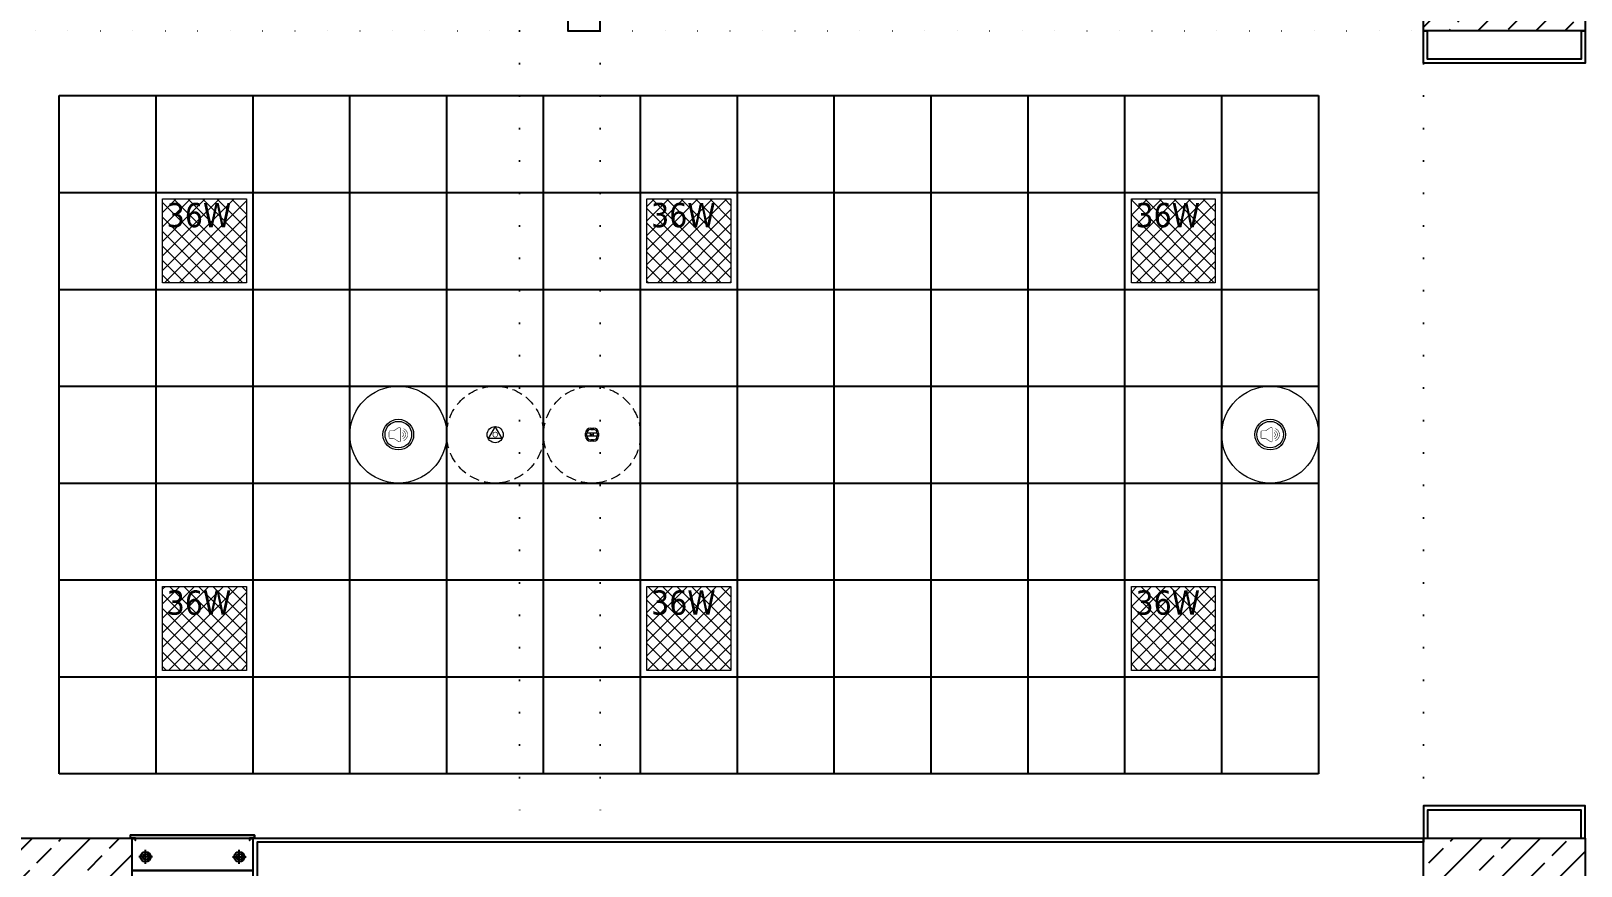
# Model space of a CAD drawing. Header units: centimetres. Extents: x 405564 to 502064, y 46284 to 60634.
# Drawn here: x 456687 to 457647, y 54515 to 55033 of the extents above; entities that cross this region are included whole.
import ezdxf
from ezdxf import colors
from ezdxf.entities.mleader import LeaderData, LeaderLine
from ezdxf.enums import TextEntityAlignment as Align
from ezdxf.math import Vec2, Vec3
from ezdxf.xclip import XClip

# ---------------------------------------------------------------- set-up
doc = ezdxf.new("R2010")
doc.units = ezdxf.units.CM
doc.header["$XCLIPFRAME"] = 0
for name, pattern in [('ACAD_ISO07W100', [3, 0, -3]), ('DOT', [0.25, 0, -0.25]), ('HIDDEN', [9.525, 6.35, -3.175])]:
    doc.linetypes.add(name, pattern=pattern)
doc.layers.get('0').update_dxf_attribs({"color": 8, "lineweight": 9})
for name, color, linetype in [('0-KRCN-ASMATAVAN-130426', 8, 'Continuous'), ('AS_DOS_TERAS_UST', 8, 'ACAD_ISO07W100'), ('AS_DUV', 8, 'Continuous'), ('AS_DUV_ALCIPAN_YANGINA-SUYA DAYANIMLI', 8, 'Continuous'), ('AS_PYZ_BINA', 8, 'Continuous'), ('AS_TA_BETONARME', 5, 'Continuous'), ('AS_TA_TARAMA', 8, 'Continuous'), ('AS_TEFR_MEK_YANGIN DOLAP TIP1 STANDART', 8, 'Continuous')]:
    doc.layers.add(name, color=color, linetype=linetype)
for name, color, linetype, lineweight in [('0-KRCN-AYDINLATMA-130426', 8, 'Continuous', 9), ('0-KRCN-MİMARİ-220526', 8, 'Continuous', 9), ('OL_Ic', 8, 'Continuous', 9)]:
    doc.layers.add(name, color=color, linetype=linetype, lineweight=lineweight)
doc.styles.add('2', font='arial.ttf', dxfattribs={"width": 0.9, "height": 200})
doc.styles.add('Normal_ITL', font='swissi.ttf')
doc.styles.add('TAHOMA', font='tahoma.ttf')
pattern_1 = [(225, (17560.68, -7819.299), (17.96051, -17.96051), []), (225, (17542.72, -7819.299), (17.96051, -17.96051), [12.7, -6.35])]

# ---------------------------------------------------------------- blocks, each defined once
blk = doc.blocks.new('ABB 6131-31-24-500')
at = {"layer": '0-KRCN-AYDINLATMA-130426'}
for p, q in [((-4.01, -0.97), (-4.01, 1.04)), ((3.23, 1.03), (-3.19, 1.03)), ((-3.19, -0.8), (-3.19, 0.8)), ((-1, 4.05), (1, 4.05)), ((-1, -0.89), (-1, 1.03)), ((-0.78, 3.21), (0.82, 3.21)), ((0.99, -0.89), (0.99, 1.03)), ((3.23, 0.8), (3.23, -0.8)), ((4.01, 1.04), (4.01, -0.97)), ((3.23, -0.89), (-3.19, -0.89)), ((1, -3.98), (-1, -3.98)), ((0.82, -3.21), (-0.78, -3.21))]:
    blk.add_line(p, q, dxfattribs=at)
at = {"layer": '0-KRCN-AYDINLATMA-130426', "linetype": 'HIDDEN'}
blk.add_circle((0.01, 0.03), 30, dxfattribs=at)
at = {"layer": '0-KRCN-AYDINLATMA-130426'}
for centre, radius in [((-0.52, 0.03), 0.089), ((0.01, 0.03), 0.16), ((0.53, 0.03), 0.089)]:
    blk.add_circle(centre, radius, dxfattribs=at)
for centre, radius, start, end in [((-1, 1.04), 3.01, 90, 180), ((-0.78, 0.8), 2.41, 90, 180), ((0.82, 0.8), 2.41, 0, 90), ((1, 1.04), 3.01, 0, 90), ((-1, -0.97), 3.01, 180, 270), ((-0.78, -0.8), 2.41, 180, 270), ((0.82, -0.8), 2.41, 270, 0), ((1, -0.97), 3.01, 270, 0)]:
    blk.add_arc(centre, radius, start, end, dxfattribs=at)
blk = doc.blocks.new('AST-OD-OD')
at = {"layer": '0-KRCN-AYDINLATMA-130426'}
for p, q in [((0.31, 5), (-4.02, -2.5)), ((4.64, -2.5), (0.31, 5)), ((4.64, -2.5), (-4.02, -2.5))]:
    blk.add_line(p, q, dxfattribs=at)
at = {"layer": '0-KRCN-AYDINLATMA-130426', "linetype": 'HIDDEN'}
blk.add_circle((0.31, 0), 30, dxfattribs=at)
at = {"layer": '0-KRCN-AYDINLATMA-130426'}
blk.add_circle((0.31, 0), 5, dxfattribs=at)
at = {"layer": '0-KRCN-AYDINLATMA-130426', "style": '2'}
blk.add_text('O', height=3.43, dxfattribs=at).set_placement((0.31, 0), align=Align.MIDDLE)
blk = doc.blocks.new('ASMA TAVA TİPİ HOPARLÖR')
at = {"layer": '0-KRCN-AYDINLATMA-130426', "const_width": 0.317}
blk.add_lwpolyline([(0.27, -4.41, 0.598176), (1.25, -3.88), (1.25, 3.88, 0.598176), (0.27, 4.41), (-2.7, 2.45, -0.147433), (-3.05, 2.34), (-5.09, 2.34, 0.414214), (-5.72, 1.71), (-5.72, -1.71, 0.414214), (-5.09, -2.34), (-3.05, -2.34, -0.147433), (-2.7, -2.45)], format="xyb", close=True, dxfattribs=at)
for points in [[(2.41, 1.29, -0.601398), (2.41, -1.29)], [(2.8, 2.51, -0.658812), (2.8, -2.51)], [(3.19, 3.72, -0.680488), (3.19, -3.72)]]:
    blk.add_lwpolyline(points, format="xyb", dxfattribs=at)
at = {"layer": '0-KRCN-AYDINLATMA-130426'}
blk.add_circle((0, 0), 30, dxfattribs=at)
at = {"layer": '0-KRCN-AYDINLATMA-130426', "ltscale": 0.1}
for radius in [9.5, 8.23]:
    blk.add_circle((0, 0), radius, dxfattribs=at)
blk = doc.blocks.new('36W 60x60 cm  SIVA ALTI LED ARMATÜR')
at = {"layer": '0-KRCN-AYDINLATMA-130426'}
h = blk.add_hatch(dxfattribs=at)
h.set_pattern_fill('ANSI37', color=256, scale=2)
h.paths.add_polyline_path([(-26, 26.01), (26, 26.01), (26, -25.99), (-26, -25.99)])
for points in [[(-30, 30.01), (30, 30.01), (30, -29.99), (-30, -29.99)], [(-26, 26.01), (26, 26.01), (26, -25.99), (-26, -25.99)]]:
    blk.add_lwpolyline(points, close=True, dxfattribs=at)
at = {"layer": '0-KRCN-AYDINLATMA-130426', "insert": (-23.5, 23.51), "char_height": 15, "attachment_point": 1, "style": 'TAHOMA'}
blk.add_mtext_dynamic_manual_height_columns('{\\fTahoma|b0|i0|c162|p34;36W}', width=52.9462, gutter_width=1.25, heights=[0], dxfattribs=at)
blk = doc.blocks.new('G$C27E741DA')
at = {"layer": '0-KRCN-AYDINLATMA-130426'}
for name, p in [('36W 60x60 cm  SIVA ALTI LED ARMATÜR', (18730.68, 7768.53)), ('36W 60x60 cm  SIVA ALTI LED ARMATÜR', (19030.68, 7768.53)), ('36W 60x60 cm  SIVA ALTI LED ARMATÜR', (19330.68, 7768.53)), ('ASMA TAVA TİPİ HOPARLÖR', (18850.68, 7648.55)), ('AST-OD-OD', (18910.37, 7648.55)), ('ABB 6131-31-24-500', (18970.67, 7648.51)), ('ASMA TAVA TİPİ HOPARLÖR', (19390.68, 7648.55)), ('36W 60x60 cm  SIVA ALTI LED ARMATÜR', (18730.68, 7528.53)), ('36W 60x60 cm  SIVA ALTI LED ARMATÜR', (19030.68, 7528.53)), ('36W 60x60 cm  SIVA ALTI LED ARMATÜR', (19330.68, 7528.53))]:
    blk.add_blockref(name, p, dxfattribs=at)
blk = doc.blocks.new('YANGIN DOLAP TIP1 75X100X20 PLAN')
blk.add_wipeout([(0, -22), (38.28, -22), (38.36, -21.98), (38.44, -21.94), (38.48, -21.86), (38.5, -21.78), (38.5, -20.22), (38.48, -20.14), (38.44, -20.06), (38.36, -20.02), (38.28, -20), (37.5, -20), (37.5, 0), (0, 0), (-37.5, 0), (-37.5, -20), (-38.28, -20), (-38.36, -20.02), (-38.44, -20.06), (-38.48, -20.14), (-38.5, -20.22), (-38.5, -21.78), (-38.48, -21.86), (-38.44, -21.94), (-38.36, -21.98), (-38.28, -22)])
for p, q in [((-24.75, -8.5), (-33.25, -8.5)), ((-29, -4.25), (-29, -12.75)), ((24.75, -8.5), (33.25, -8.5)), ((29, -4.25), (29, -12.75)), ((37.5, -20), (-37.5, -20))]:
    blk.add_line(p, q)
blk.add_lwpolyline([(37.5, 0), (-37.5, 0), (-37.5, -20), (-35.38, -20), (-35.38, -18.8), (-35.5, -18.8), (-35.5, -19.88), (-37.38, -19.88), (-37.38, -0.12), (37.38, -0.12), (37.38, -19.88), (35.5, -19.88), (35.5, -18.8), (35.38, -18.8), (35.38, -20), (37.5, -20)], close=True)
blk.add_lwpolyline([(-37.5, -20), (-38.28, -20, 0.414214), (-38.5, -20.22), (-38.5, -21.78, 0.414214), (-38.28, -22), (38.28, -22, 0.414214), (38.5, -21.78), (38.5, -20.22, 0.414214), (38.28, -20), (37.5, -20), (37.5, -20.12), (38.28, -20.12, -0.414214), (38.38, -20.22), (38.38, -21.78, -0.414214), (38.28, -21.88), (-38.28, -21.88, -0.414214), (-38.38, -21.78), (-38.38, -20.22, -0.414214), (-38.28, -20.12), (-37.5, -20.12)], format="xyb", close=True)
for centre, radius in [((-29, -8.5), 3.15), ((-29, -8.5), 1.85), ((29, -8.5), 3.15), ((29, -8.5), 1.85)]:
    blk.add_circle(centre, radius)
blk = doc.blocks.new('A$Ca63a641c')
at = {"layer": 'AS_PYZ_BINA'}
ml = blk.add_multileader_mtext('Standard', dxfattribs=at)
ml.set_content('EST boyalı panel çit ve panel çit kapı (AS 51.101)', color=256, style='Normal_ITL')
ml.set_leader_properties()
ml.build(insert=Vec2(0, 0))
ml.multileader.update_dxf_attribs({"dogleg_length": 0.379, "arrow_head_size": 17.04, "scale": 75})
ctx = ml.context
ctx.base_point, ctx.scale, ctx.char_height, ctx.arrow_head_size, ctx.landing_gap_size, ctx.plane_origin = Vec3(140.51, 464.3), 75, 20, 17.04, 14.2, Vec3(92.51, 620.11)
notes = []
notes.append((ctx, [(0, (1, 1, 0), (112.11, 464.3), (1, 0), 28.4, [(0, [(68.5, 410)], 0, [])])]))
ctx.mtext.insert, ctx.mtext.width, ctx.mtext.flow_direction = Vec3(154.71, 477.51), 604.5634, 5
ml = blk.add_multileader_mtext('Standard', dxfattribs=at)
ml.set_content('{\\fSwis721 BT|b0|i0|c162|p34;Dilatasyon}', color=256, style='Normal_ITL')
ml.set_leader_properties()
ml.build(insert=Vec2(0, 0))
ml.multileader.update_dxf_attribs({"dogleg_length": 0.379, "arrow_head_size": 17.04, "scale": 75})
ctx = ml.context
ctx.base_point, ctx.scale, ctx.char_height, ctx.arrow_head_size, ctx.landing_gap_size, ctx.plane_origin = Vec3(461.24, 304.75), 75, 20, 17.04, 14.2, Vec3(548.81, 339.08)
notes.append((ctx, [(0, (1, 1, 0), (432.83, 304.75), (1, 0), 28.4, [(0, [(411.55, 361.3)], 0, [])])]))
ctx.mtext.insert, ctx.mtext.width, ctx.mtext.flow_direction = Vec3(475.44, 317.8), 129.3795, 5
for ctx, leaders in notes:
    for number, flags, end, landing, length, lines in leaders:
        leader = LeaderData()
        leader.index, (leader.has_last_leader_line, leader.has_dogleg_vector, leader.attachment_direction) = number, flags
        leader.last_leader_point, leader.dogleg_vector, leader.dogleg_length = Vec3(end), Vec3(landing), length
        for number, points, colour, breaks in lines:
            line = LeaderLine()
            line.index, line.vertices, line.color, line.breaks = number, Vec3.list(points), colors.encode_raw_color(colour), breaks
            leader.lines.append(line)
        ctx.leaders.append(leader)
blk = doc.blocks.new('A$C85dec720')
at = {"layer": 'OL_Ic'}
blk.add_blockref('A$Ca63a641c', (5315.08, 5344.25, 28.4), dxfattribs=at)
blk = doc.blocks.new('A$C6A10300A')
at = {"layer": 'AS_TA_TARAMA'}
h = blk.add_hatch(dxfattribs=at)
h.set_pattern_fill('ANSI33', color=256, scale=4, angle=180)
h.set_pattern_definition(pattern_1)
h.paths.add_polyline_path([(19485.68, -5501.45), (19585.68, -5501.45), (19585.68, -5601.45), (19485.68, -5601.45)])
h = blk.add_hatch(dxfattribs=at)
h.set_pattern_fill('ANSI33', color=256, scale=4, angle=180)
h.set_pattern_definition(pattern_1)
h.paths.add_polyline_path([(19485.68, -6101.45), (19585.68, -6101.45), (19585.68, -6201.45), (19485.68, -6201.45)])
at = {"layer": 'AS_DOS_TERAS_UST', "linetype": 'DOT', "ltscale": 80}
for p, q in [((18585.68, -5601.45), (18925.68, -5601.45)), ((18925.68, -5601.45), (18925.68, -6101.45)), ((18975.68, -5601.45), (19485.68, -5601.45)), ((18975.68, -5601.45), (18975.68, -6101.45)), ((19485.68, -5601.45), (19485.68, -6101.45))]:
    blk.add_line(p, q, dxfattribs=at)
at = {"layer": 'AS_DUV_ALCIPAN_YANGINA-SUYA DAYANIMLI'}
for points in [[(18955.68, -5036.45), (18955.68, -5601.45), (18975.68, -5601.45), (18975.68, -5036.45)], [(19583.18, -5601.45), (19585.68, -5601.45), (19585.68, -5621.45), (19485.68, -5621.45), (19485.68, -5601.45), (19488.18, -5601.45)], [(19583.18, -5601.45), (19583.18, -5618.95), (19488.18, -5618.95), (19488.18, -5601.45)], [(19583.18, -6101.45), (19585.68, -6101.45), (19585.68, -6081.45), (19485.68, -6081.45), (19485.68, -6101.45), (19488.18, -6101.45)], [(19583.18, -6101.45), (19583.18, -6083.95), (19488.18, -6083.95), (19488.18, -6101.45)]]:
    blk.add_lwpolyline(points, dxfattribs=at)
at = {"layer": 'AS_TA_BETONARME'}
for points in [[(19485.68, -5501.45), (19585.68, -5501.45), (19585.68, -5601.45), (19485.68, -5601.45)], [(19485.68, -6101.45), (19585.68, -6101.45), (19585.68, -6201.45), (19485.68, -6201.45)]]:
    blk.add_lwpolyline(points, close=True, dxfattribs=at)
at = {"layer": 'AS_DUV'}
ref = blk.add_blockref('A$C85dec720', (28900.96, -17748.98), dxfattribs=dict(at, rotation=105.0255580063709))
XClip(ref).set_block_clipping_path([(6220.3367769278, 6783.7313721173), (4126.4071464743, -1017.0000000052), (7354.8298234051, -1883.5969356479), (9448.7594538586, 5917.1344364745)])
at = {"layer": 'AS_TEFR_MEK_YANGIN DOLAP TIP1 STANDART', "rotation": 180}
blk.add_blockref('YANGIN DOLAP TIP1 75X100X20 PLAN', (18723.18, -6121.45), dxfattribs=at)
at = {"layer": 'AS_TA_TARAMA'}
h = blk.add_hatch(dxfattribs=at)
h.set_pattern_fill('ANSI33', color=256, scale=4, angle=180)
h.set_pattern_definition(pattern_1)
h.paths.add_polyline_path([(18485.68, -6201.45), (18485.68, -6101.45), (18685.68, -6101.45), (18685.68, -6201.45)])
at = {"layer": 'AS_DOS_TERAS_UST', "linetype": 'DOT', "ltscale": 80}
blk.add_line((19485.68, -6101.45), (18685.68, -6101.45), dxfattribs=at)
at = {"layer": 'AS_DUV_ALCIPAN_YANGINA-SUYA DAYANIMLI'}
blk.add_lwpolyline([(18685.68, -6131.45), (18760.68, -6131.45), (18760.68, -6101.45), (19485.68, -6101.45), (19485.68, -6103.95), (18763.18, -6103.95), (18763.18, -6133.95), (18685.68, -6133.95)], close=True, dxfattribs=at)
at = {"layer": 'AS_TA_BETONARME'}
for p, q in [((18485.68, -6101.45), (18685.68, -6101.45)), ((18685.68, -6101.45), (18685.68, -6201.45))]:
    blk.add_line(p, q, dxfattribs=at)

msp = doc.modelspace()

# ---------------------------------------------------------------- linework, layer by layer
at = {"layer": '0-KRCN-ASMATAVAN-130426'}
for p, q in [((456704.75, 54992.56), (457484.75, 54992.56)), ((456704.75, 54572.56), (456704.75, 54992.56)), ((456764.75, 54572.56), (456764.75, 54992.56)), ((456824.75, 54572.56), (456824.75, 54992.56)), ((456884.75, 54572.56), (456884.75, 54992.56)), ((456944.75, 54572.56), (456944.75, 54992.56)), ((457004.75, 54572.56), (457004.75, 54992.56)), ((457064.75, 54572.56), (457064.75, 54992.56)), ((457124.75, 54572.56), (457124.75, 54992.56)), ((457184.75, 54572.56), (457184.75, 54992.56)), ((457244.75, 54572.56), (457244.75, 54992.56)), ((457304.75, 54572.56), (457304.75, 54992.56)), ((457364.75, 54572.56), (457364.75, 54992.56)), ((457424.75, 54572.56), (457424.75, 54992.56)), ((457484.75, 54992.56), (457484.75, 54572.56)), ((456704.75, 54932.56), (457484.75, 54932.56)), ((456704.75, 54872.56), (457484.75, 54872.56)), ((456704.75, 54812.56), (457484.75, 54812.56)), ((456704.75, 54752.56), (457484.75, 54752.56)), ((456704.75, 54692.56), (457484.75, 54692.56)), ((456704.75, 54632.56), (457484.75, 54632.56)), ((457484.75, 54572.56), (456704.75, 54572.56))]:
    msp.add_line(p, q, dxfattribs=at)

# ---------------------------------------------------------------- block references
at = {"layer": '0-KRCN-AYDINLATMA-130426'}
msp.add_blockref('G$C27E741DA', (438064.07, 47134.02), dxfattribs=at)

# ---------------------------------------------------------------- next in the draw order: block references
at = {"layer": '0-KRCN-MİMARİ-220526'}
msp.add_blockref('A$C6A10300A', (438064.07, 60634.02), dxfattribs=at)

doc.saveas('drawing.dxf')
